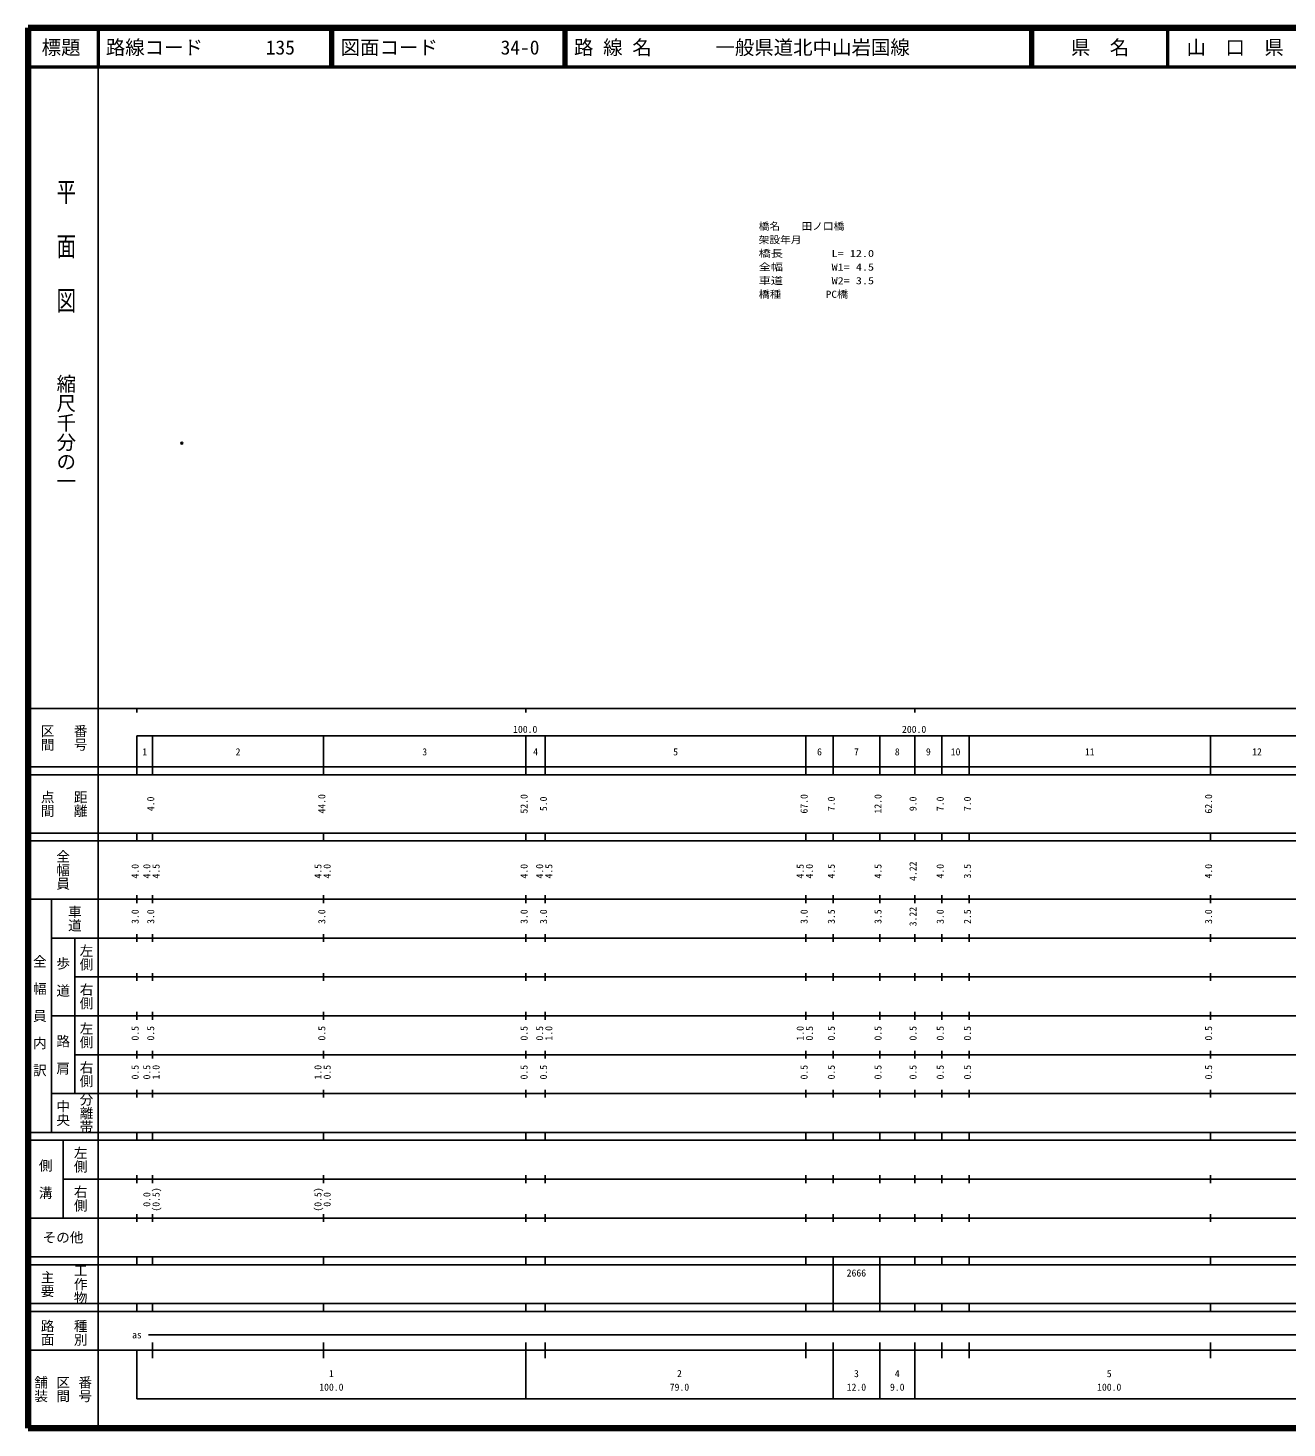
# Model space of a CAD drawing. Units: millimetres on the paper. Extents: x 40 to 680, y 20 to 380.
# Drawn here: x 40 to 363.7, y 20 to 380 of the extents above; entities that cross this region are included whole.
import ezdxf
from ezdxf.enums import TextEntityAlignment as Align

# ---------------------------------------------------------------- set-up
doc = ezdxf.new("R2010")
doc.units = ezdxf.units.MM
doc.header["$PDMODE"] = 32
doc.header["$PDSIZE"] = 0.5
for name, color, linetype in [('M-OTRS', 6, 'Continuous'), ('M-STR-HTXT', 7, 'Continuous'), ('M-TTL-TXT', 7, 'Continuous')]:
    doc.layers.add(name, color=color, linetype=linetype)
for name, color, linetype, lineweight in [('M-TTL', 2, 'Continuous', 140), ('M-TTL-BAND', 7, 'Continuous', 25), ('M-TTL-LINE', 7, 'Continuous', 50)]:
    doc.layers.add(name, color=color, linetype=linetype, lineweight=lineweight)
doc.styles.add('@ＭＳ ゴシック', font='')
doc.styles.add('ＭＳ ゴシック', font='')
doc.styles.get('@ＭＳ ゴシック').set_extended_font_data('@MS Gothic')
doc.styles.get('ＭＳ ゴシック').set_extended_font_data('MS Gothic')

msp = doc.modelspace()

# ---------------------------------------------------------------- linework, layer by layer
at = {"layer": 'M-OTRS'}
msp.add_point((79.543, 273.252), dxfattribs=at)
at = {"layer": 'M-TTL'}
for p, q in [((40, 380), (40, 20)), ((680, 380), (40, 380)), ((40, 20), (680, 20))]:
    msp.add_line(p, q, dxfattribs=at)
at = {"layer": 'M-TTL-BAND'}
for p, q in [((58, 370), (58, 20)), ((40, 205), (579, 205)), ((68, 205), (68, 204)), ((168, 205), (168, 204)), ((268, 205), (268, 204)), ((68, 198), (579, 198)), ((68, 198), (68, 188)), ((72, 188), (72, 198)), ((116, 188), (116, 198)), ((168, 188), (168, 198)), ((173, 188), (173, 198)), ((240, 188), (240, 198)), ((247, 188), (247, 198)), ((259, 188), (259, 198)), ((268, 188), (268, 198)), ((275, 188), (275, 198)), ((282, 188), (282, 198)), ((344, 188), (344, 198)), ((40, 190), (579, 190)), ((40, 188), (579, 188)), ((40, 173), (579, 173)), ((68, 171), (68, 173)), ((72, 171), (72, 173)), ((116, 171), (116, 173)), ((168, 171), (168, 173)), ((173, 171), (173, 173)), ((240, 171), (240, 173)), ((247, 171), (247, 173)), ((259, 171), (259, 173)), ((268, 171), (268, 173)), ((275, 171), (275, 173)), ((282, 171), (282, 173)), ((344, 171), (344, 173)), ((40, 171), (579, 171)), ((40, 156), (579, 156)), ((46, 96), (46, 156)), ((68, 155), (68, 157)), ((72, 155), (72, 157)), ((116, 155), (116, 157)), ((168, 155), (168, 157)), ((173, 155), (173, 157)), ((240, 155), (240, 157)), ((247, 155), (247, 157)), ((259, 155), (259, 157)), ((268, 155), (268, 157)), ((275, 155), (275, 157)), ((282, 155), (282, 157)), ((344, 155), (344, 157)), ((46, 146), (579, 146)), ((52, 146), (52, 106)), ((68, 145), (68, 147)), ((72, 145), (72, 147)), ((116, 145), (116, 147)), ((168, 145), (168, 147)), ((173, 145), (173, 147)), ((240, 145), (240, 147)), ((247, 145), (247, 147)), ((259, 145), (259, 147)), ((268, 145), (268, 147)), ((275, 145), (275, 147)), ((282, 145), (282, 147)), ((344, 145), (344, 147)), ((68, 135), (68, 137)), ((72, 135), (72, 137)), ((116, 135), (116, 137)), ((168, 135), (168, 137)), ((173, 135), (173, 137)), ((240, 135), (240, 137)), ((247, 135), (247, 137)), ((259, 135), (259, 137)), ((268, 135), (268, 137)), ((275, 135), (275, 137)), ((282, 135), (282, 137)), ((344, 135), (344, 137)), ((52, 136), (579, 136)), ((46, 126), (579, 126)), ((68, 125), (68, 127)), ((72, 125), (72, 127)), ((116, 125), (116, 127)), ((168, 125), (168, 127)), ((173, 125), (173, 127)), ((240, 125), (240, 127)), ((247, 125), (247, 127)), ((259, 125), (259, 127)), ((268, 125), (268, 127)), ((275, 125), (275, 127)), ((282, 125), (282, 127)), ((344, 125), (344, 127)), ((52, 116), (579, 116)), ((68, 115), (68, 117)), ((72, 115), (72, 117)), ((116, 115), (116, 117)), ((168, 115), (168, 117)), ((173, 115), (173, 117)), ((240, 115), (240, 117)), ((247, 115), (247, 117)), ((259, 115), (259, 117)), ((268, 115), (268, 117)), ((275, 115), (275, 117)), ((282, 115), (282, 117)), ((344, 115), (344, 117)), ((46, 106), (579, 106)), ((68, 105), (68, 107)), ((72, 105), (72, 107)), ((116, 105), (116, 107)), ((168, 105), (168, 107)), ((173, 105), (173, 107)), ((240, 105), (240, 107)), ((247, 105), (247, 107)), ((259, 105), (259, 107)), ((268, 105), (268, 107)), ((275, 105), (275, 107)), ((282, 105), (282, 107)), ((344, 105), (344, 107)), ((40, 96), (579, 96)), ((40, 94), (579, 94)), ((49, 94), (49, 74)), ((68, 94), (68, 96)), ((72, 94), (72, 96)), ((116, 94), (116, 96)), ((168, 94), (168, 96)), ((173, 94), (173, 96)), ((240, 94), (240, 96)), ((247, 94), (247, 96)), ((259, 94), (259, 96)), ((268, 94), (268, 96)), ((275, 94), (275, 96)), ((282, 94), (282, 96)), ((344, 94), (344, 96)), ((49, 84), (579, 84)), ((68, 83), (68, 85)), ((72, 83), (72, 85)), ((116, 83), (116, 85)), ((168, 83), (168, 85)), ((173, 83), (173, 85)), ((240, 83), (240, 85)), ((247, 83), (247, 85)), ((259, 83), (259, 85)), ((268, 83), (268, 85)), ((275, 83), (275, 85)), ((282, 83), (282, 85)), ((344, 83), (344, 85)), ((40, 74), (579, 74)), ((68, 73), (68, 75)), ((72, 73), (72, 75)), ((116, 73), (116, 75)), ((168, 73), (168, 75)), ((173, 73), (173, 75)), ((240, 73), (240, 75)), ((247, 73), (247, 75)), ((259, 73), (259, 75)), ((268, 73), (268, 75)), ((275, 73), (275, 75)), ((282, 73), (282, 75)), ((344, 73), (344, 75)), ((40, 64), (579, 64)), ((40, 62), (579, 62)), ((68, 62), (68, 64)), ((72, 62), (72, 64)), ((116, 62), (116, 64)), ((168, 62), (168, 64)), ((173, 62), (173, 64)), ((240, 62), (240, 64)), ((247, 62), (247, 64)), ((247, 52), (247, 62)), ((259, 62), (259, 64)), ((259, 52), (259, 62)), ((268, 62), (268, 64)), ((275, 62), (275, 64)), ((282, 62), (282, 64)), ((344, 62), (344, 64)), ((40, 52), (579, 52)), ((68, 50), (68, 52)), ((72, 50), (72, 52)), ((116, 50), (116, 52)), ((168, 50), (168, 52)), ((173, 50), (173, 52)), ((240, 50), (240, 52)), ((247, 50), (247, 52)), ((259, 50), (259, 52)), ((268, 50), (268, 52)), ((275, 50), (275, 52)), ((282, 50), (282, 52)), ((344, 50), (344, 52)), ((40, 50), (579, 50)), ((71, 44), (565, 44)), ((40, 40), (579, 40)), ((68, 40), (68, 27.5)), ((72, 38), (72, 42)), ((116, 38), (116, 42)), ((168, 27.5), (168, 42)), ((173, 38), (173, 42)), ((240, 38), (240, 42)), ((247, 27.5), (247, 42)), ((259, 27.5), (259, 42)), ((268, 27.5), (268, 42)), ((275, 38), (275, 42)), ((282, 38), (282, 42)), ((344, 38), (344, 42)), ((68, 27.5), (579, 27.5))]:
    msp.add_line(p, q, dxfattribs=at)
at = {"layer": 'M-TTL-LINE'}
for p, q in [((58, 380), (58, 370)), ((117.75, 380), (117.75, 370)), ((118.25, 380), (118.25, 370)), ((177.75, 380), (177.75, 370)), ((178.25, 380), (178.25, 370)), ((297.75, 380), (297.75, 370)), ((298.25, 380), (298.25, 370)), ((333, 380), (333, 370)), ((40, 370), (680, 370))]:
    msp.add_line(p, q, dxfattribs=at)

# ---------------------------------------------------------------- texts
at = {"layer": 'M-STR-HTXT', "style": 'ＭＳ ゴシック'}
for s, width, p in [('橋名\u3000\u3000田ノ口橋', 1.1, (227.874, 327.557)), ('架設年月\u3000\u3000', 1.1, (227.874, 324.057)), ('橋長\u3000\u3000\u3000\u3000L= 12.0', 1.25, (227.874, 320.557)), ('全幅\u3000\u3000\u3000\u3000W1= 4.5', 1.25, (227.874, 317.057)), ('車道\u3000\u3000\u3000\u3000W2= 3.5', 1.25, (227.874, 313.557)), ('橋種\u3000\u3000\u3000\u3000PC橋', 1.15, (227.874, 310.057))]:
    msp.add_text(s, height=1.833, dxfattribs=dict(at, width=width)).set_placement(p, align=Align.BOTTOM_LEFT)
at = {"layer": 'M-TTL-BAND', "style": '@ＭＳ ゴシック', "width": 1.4}
msp.add_text('平  面  図', height=3.666, rotation=270, dxfattribs=at).set_placement((49.777, 306.475), align=Align.MIDDLE_RIGHT)
at = {"layer": 'M-TTL-BAND', "style": '@ＭＳ ゴシック'}
msp.add_text('縮尺千分の一', height=3.666, rotation=270, dxfattribs=at).set_placement((49.777, 261.03), align=Align.MIDDLE_RIGHT)
for s, p in [('区間', (45, 197.5)), ('番号', (53.5, 197.5)), ('点間', (45, 180.5)), ('距離', (53.5, 180.5)), ('全幅員', (49, 163.5)), ('車道', (52, 151)), ('左側', (55, 141)), ('全\u3000幅\u3000員\u3000内\u3000訳', (43, 126)), ('歩\u3000道', (49, 136)), ('右側', (55, 131)), ('左側', (55, 121)), ('路\u3000肩', (49, 116)), ('右側', (55, 111)), ('分離帯', (55, 101)), ('中央', (49, 101)), ('左側', (53.5, 89)), ('側\u3000溝', (44.5, 84)), ('右側', (53.5, 79)), ('工作物', (53.5, 57)), ('主要', (45, 57)), ('路面', (45, 44.5)), ('種別', (53.5, 44.5)), ('舗装', (43.333, 30)), ('区間', (49, 30)), ('番号', (54.667, 30))]:
    msp.add_text(s, height=2.566, rotation=270, dxfattribs=at).set_placement(p, align=Align.MIDDLE_CENTER)
at = {"layer": 'M-TTL-BAND', "style": 'ＭＳ ゴシック'}
for s, p in [('100.0', (167.844, 198.195)), ('200.0', (267.844, 198.195)), ('1', (70, 192.405)), ('2', (94, 192.405)), ('3', (142, 192.405)), ('4', (170.5, 192.405)), ('5', (206.5, 192.405)), ('6', (243.5, 192.405)), ('7', (253, 192.405)), ('8', (263.5, 192.405)), ('9', (271.5, 192.405)), ('10', (278.5, 192.405)), ('11', (313, 192.405)), ('12', (356, 192.405)), ('as', (68, 42.5)), ('1', (118, 32.523)), ('2', (207.5, 32.523)), ('3', (253, 32.523)), ('4', (263.5, 32.523)), ('5', (318, 32.523)), ('100.0', (118, 29.033)), ('79.0', (207.5, 29.033)), ('12.0', (253, 29.033)), ('9.0', (263.5, 29.033)), ('100.0', (318, 29.033))]:
    msp.add_text(s, height=1.833, dxfattribs=at).set_placement(p, align=Align.BOTTOM_CENTER)
for s, p in [('4.0', (73, 180.5)), ('44.0', (117, 180.5)), ('52.0', (169, 180.5)), ('5.0', (174, 180.5)), ('67.0', (241, 180.5)), ('7.0', (248, 180.5)), ('12.0', (260, 180.5)), ('9.0', (269, 180.5)), ('7.0', (276, 180.5)), ('7.0', (283, 180.5)), ('62.0', (345, 180.5)), ('4.0', (69, 163.174)), ('4.0', (72, 163.174)), ('4.5', (74.37, 163.174)), ('4.5', (116, 163.174)), ('4.0', (118.37, 163.174)), ('4.0', (169, 163.174)), ('4.0', (173, 163.174)), ('4.5', (175.37, 163.174)), ('4.5', (240, 163.174)), ('4.0', (242.37, 163.174)), ('4.5', (248, 163.174)), ('4.5', (260, 163.174)), ('4.22', (269, 163.174)), ('4.0', (276, 163.174)), ('3.5', (283, 163.174)), ('4.0', (345, 163.174)), ('3.0', (69, 151.5)), ('3.0', (73, 151.5)), ('3.0', (117, 151.5)), ('3.0', (169, 151.5)), ('3.0', (174, 151.5)), ('3.0', (241, 151.5)), ('3.5', (248, 151.5)), ('3.5', (260, 151.5)), ('3.22', (269, 151.5)), ('3.0', (276, 151.5)), ('2.5', (283, 151.5)), ('3.0', (345, 151.5)), ('0.5', (69, 121.5)), ('0.5', (73, 121.5)), ('0.5', (117, 121.5)), ('0.5', (169, 121.5)), ('0.5', (173, 121.5)), ('1.0', (175.37, 121.5)), ('1.0', (240, 121.5)), ('0.5', (242.37, 121.5)), ('0.5', (248, 121.5)), ('0.5', (260, 121.5)), ('0.5', (269, 121.5)), ('0.5', (276, 121.5)), ('0.5', (283, 121.5)), ('0.5', (345, 121.5)), ('0.5', (69, 111.5)), ('0.5', (72, 111.5)), ('1.0', (74.37, 111.5)), ('1.0', (116, 111.5)), ('0.5', (118.37, 111.5)), ('0.5', (169, 111.5)), ('0.5', (174, 111.5)), ('0.5', (241, 111.5)), ('0.5', (248, 111.5)), ('0.5', (260, 111.5)), ('0.5', (269, 111.5)), ('0.5', (276, 111.5)), ('0.5', (283, 111.5)), ('0.5', (345, 111.5)), ('0.0', (72, 78.764)), ('(0.5)', (74.37, 78.764)), ('(0.5)', (116, 78.764)), ('0.0', (118.37, 78.764))]:
    msp.add_text(s, height=1.833, rotation=90, dxfattribs=at).set_placement(p, align=Align.BOTTOM_CENTER)
msp.add_text('その他', height=2.566, dxfattribs=at).set_placement((49, 69), align=Align.MIDDLE_CENTER)
msp.add_text('2666', height=1.833, dxfattribs=at).set_placement((250.5, 58.405), align=Align.BOTTOM_LEFT)
at = {"layer": 'M-TTL-TXT', "style": 'ＭＳ ゴシック'}
for s, p in [('標題', (48.5, 375)), ('県\u3000名', (315.625, 375)), ('山\u3000口\u3000県', (350.375, 375))]:
    msp.add_text(s, height=3.666, dxfattribs=at).set_placement(p, align=Align.MIDDLE_CENTER)
for s, p in [('路線コード', (60, 375)), ('135', (101.142, 375)), ('図面コード', (120.38, 375)), ('34-0', (161.521, 375)), ('路 線 名', (180.38, 375)), ('一般県道北中山岩国線', (216.734, 375))]:
    msp.add_text(s, height=3.666, dxfattribs=at).set_placement(p, align=Align.MIDDLE_LEFT)

doc.saveas('drawing.dxf')
